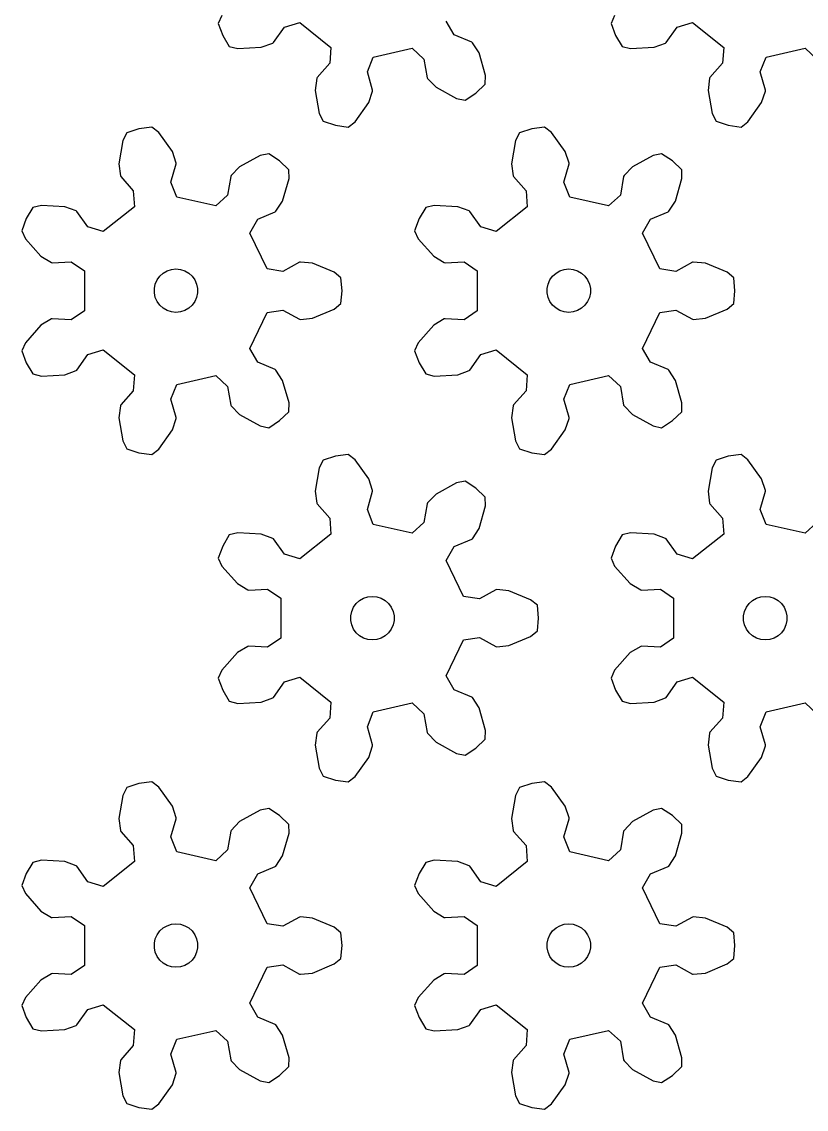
# Model space of a CAD drawing. Extents: x 0 to 212, y 0 to 226.
# Drawn here: x 0 to 54.1, y 0 to 75 of the extents above; entities that cross this region are included whole.
import ezdxf

# ---------------------------------------------------------------- set-up
doc = ezdxf.new("R2010")
doc.units = 0

msp = doc.modelspace()

# ---------------------------------------------------------------- linework, layer by layer
for p, q in [((13.798, 75.447), (13.548, 74.898)), ((29.828, 74.099), (29.278, 75.058)), ((40.894, 75.447), (40.644, 74.898)), ((13.548, 74.898), (13.86, 74.066)), ((17.355, 73.571), (18.114, 74.635)), ((18.114, 74.635), (19.171, 74.958)), ((19.171, 74.958), (21.322, 73.242)), ((40.644, 74.898), (40.956, 74.066)), ((44.451, 73.571), (45.21, 74.635)), ((45.21, 74.635), (46.267, 74.958)), ((46.267, 74.958), (48.418, 73.242)), ((13.86, 74.066), (14.316, 73.303)), ((16.519, 73.244), (17.307, 73.534)), ((17.307, 73.534), (17.355, 73.571)), ((31.034, 73.596), (29.828, 74.099)), ((31.081, 73.558), (31.034, 73.596)), ((31.539, 72.854), (31.081, 73.558)), ((40.956, 74.066), (41.412, 73.303)), ((43.615, 73.244), (44.403, 73.534)), ((44.403, 73.534), (44.451, 73.571)), ((14.316, 73.303), (14.902, 73.157)), ((14.902, 73.157), (16.519, 73.244)), ((21.322, 73.242), (21.243, 72.14)), ((24.249, 72.574), (26.931, 73.186)), ((26.931, 73.186), (27.744, 72.437)), ((31.984, 71.297), (31.539, 72.854)), ((41.412, 73.303), (41.997, 73.157)), ((41.997, 73.157), (43.615, 73.244)), ((48.418, 73.242), (48.339, 72.14)), ((51.345, 72.574), (54.027, 73.186)), ((54.027, 73.186), (54.839, 72.437)), ((21.243, 72.14), (20.374, 71.163)), ((23.842, 71.547), (24.249, 72.574)), ((27.744, 72.437), (27.965, 71.149)), ((48.339, 72.14), (47.47, 71.163)), ((50.938, 71.547), (51.345, 72.574)), ((24.201, 70.29), (23.842, 71.547)), ((31.972, 70.693), (31.984, 71.297)), ((51.297, 70.29), (50.938, 71.547)), ((20.349, 71.108), (20.241, 70.275)), ((20.374, 71.163), (20.349, 71.108)), ((27.965, 71.149), (27.993, 71.095)), ((27.993, 71.095), (28.577, 70.492)), ((31.329, 70.079), (31.972, 70.693)), ((47.445, 71.108), (47.337, 70.275)), ((47.47, 71.163), (47.445, 71.108)), ((20.241, 70.275), (20.516, 68.679)), ((23.935, 69.432), (24.2, 70.23)), ((24.2, 70.23), (24.201, 70.29)), ((28.577, 70.492), (29.996, 69.711)), ((30.587, 69.589), (31.329, 70.079)), ((47.337, 70.275), (47.612, 68.679)), ((51.031, 69.432), (51.295, 70.23)), ((51.295, 70.23), (51.297, 70.29)), ((22.995, 68.113), (23.935, 69.432)), ((29.996, 69.711), (30.587, 69.589)), ((50.091, 68.113), (51.031, 69.432)), ((20.516, 68.679), (20.789, 68.141)), ((47.612, 68.679), (47.885, 68.141)), ((8.087, 67.628), (7.241, 67.353)), ((8.967, 67.747), (8.087, 67.628)), ((9.447, 67.38), (8.967, 67.747)), ((20.789, 68.141), (21.635, 67.866)), ((21.635, 67.866), (22.515, 67.747)), ((22.515, 67.747), (22.995, 68.113)), ((35.182, 67.628), (34.337, 67.353)), ((36.063, 67.747), (35.182, 67.628)), ((36.543, 67.38), (36.063, 67.747)), ((47.885, 68.141), (48.73, 67.866)), ((48.73, 67.866), (49.611, 67.747)), ((49.611, 67.747), (50.091, 68.113)), ((6.968, 66.815), (6.693, 65.218)), ((7.241, 67.353), (6.968, 66.815)), ((10.387, 66.061), (9.447, 67.38)), ((34.064, 66.815), (33.789, 65.218)), ((34.337, 67.353), (34.064, 66.815)), ((37.483, 66.061), (36.543, 67.38)), ((10.652, 65.264), (10.387, 66.061)), ((37.748, 65.264), (37.483, 66.061)), ((10.653, 65.204), (10.652, 65.264)), ((16.448, 65.782), (15.029, 65.002)), ((17.04, 65.904), (16.448, 65.782)), ((17.781, 65.415), (17.04, 65.904)), ((18.424, 64.801), (17.781, 65.415)), ((37.749, 65.204), (37.748, 65.264)), ((43.544, 65.782), (42.125, 65.002)), ((44.135, 65.904), (43.544, 65.782)), ((44.877, 65.415), (44.135, 65.904)), ((45.519, 64.801), (44.877, 65.415)), ((6.693, 65.218), (6.801, 64.385)), ((10.294, 63.947), (10.653, 65.204)), ((15.029, 65.002), (14.445, 64.398)), ((18.436, 64.197), (18.424, 64.801)), ((33.789, 65.218), (33.897, 64.385)), ((37.39, 63.947), (37.749, 65.204)), ((42.125, 65.002), (41.541, 64.398)), ((45.532, 64.197), (45.519, 64.801)), ((6.801, 64.385), (6.826, 64.331)), ((6.826, 64.331), (7.695, 63.354)), ((10.701, 62.92), (10.294, 63.947)), ((14.418, 64.345), (14.196, 63.056)), ((14.445, 64.398), (14.418, 64.345)), ((17.991, 62.64), (18.436, 64.197)), ((33.897, 64.385), (33.922, 64.331)), ((33.922, 64.331), (34.791, 63.354)), ((37.797, 62.92), (37.39, 63.947)), ((41.513, 64.345), (41.291, 63.056)), ((41.541, 64.398), (41.513, 64.345)), ((45.087, 62.64), (45.532, 64.197)), ((7.695, 63.354), (7.774, 62.252)), ((14.196, 63.056), (13.383, 62.307)), ((34.791, 63.354), (34.87, 62.252)), ((41.291, 63.056), (40.479, 62.307)), ((1.354, 62.337), (0.768, 62.191)), ((2.971, 62.25), (1.354, 62.337)), ((13.383, 62.307), (10.701, 62.92)), ((17.533, 61.936), (17.991, 62.64)), ((28.45, 62.337), (27.864, 62.191)), ((30.067, 62.25), (28.45, 62.337)), ((40.479, 62.307), (37.797, 62.92)), ((44.629, 61.936), (45.087, 62.64)), ((0.768, 62.191), (0.312, 61.428)), ((3.759, 61.96), (2.971, 62.25)), ((3.807, 61.923), (3.759, 61.96)), ((4.566, 60.858), (3.807, 61.923)), ((7.774, 62.252), (5.623, 60.536)), ((16.28, 61.394), (17.487, 61.897)), ((17.487, 61.897), (17.533, 61.936)), ((27.864, 62.191), (27.408, 61.428)), ((30.855, 61.96), (30.067, 62.25)), ((30.903, 61.923), (30.855, 61.96)), ((31.662, 60.858), (30.903, 61.923)), ((34.87, 62.252), (32.719, 60.536)), ((43.376, 61.394), (44.582, 61.897)), ((44.582, 61.897), (44.629, 61.936)), ((0.312, 61.428), (0, 60.596)), ((5.623, 60.536), (4.566, 60.858)), ((15.73, 60.436), (16.28, 61.394)), ((27.408, 61.428), (27.096, 60.596)), ((32.719, 60.536), (31.662, 60.858)), ((42.826, 60.436), (43.376, 61.394)), ((0, 60.596), (0.251, 60.046)), ((0.251, 60.046), (1.327, 58.836)), ((16.924, 57.957), (15.73, 60.436)), ((27.096, 60.596), (27.346, 60.046)), ((27.346, 60.046), (28.423, 58.836)), ((44.02, 57.957), (42.826, 60.436)), ((1.327, 58.836), (2.046, 58.401)), ((28.423, 58.836), (29.141, 58.401)), ((2.046, 58.401), (2.104, 58.386)), ((2.104, 58.386), (3.41, 58.457)), ((3.41, 58.457), (4.32, 57.831)), ((4.32, 57.831), (4.32, 55.08)), ((9.755, 57.669), (10.027, 57.826)), ((10.027, 57.826), (10.325, 57.923)), ((10.325, 57.923), (10.637, 57.956)), ((10.637, 57.956), (10.948, 57.923)), ((10.948, 57.923), (11.247, 57.826)), ((11.247, 57.826), (11.518, 57.669)), ((18.016, 57.789), (16.924, 57.957)), ((19.162, 58.418), (18.016, 57.789)), ((19.221, 58.431), (19.162, 58.418)), ((20.057, 58.35), (19.221, 58.431)), ((21.552, 57.727), (20.057, 58.35)), ((29.141, 58.401), (29.2, 58.386)), ((29.2, 58.386), (30.505, 58.457)), ((30.505, 58.457), (31.416, 57.831)), ((31.416, 57.831), (31.416, 55.08)), ((36.851, 57.669), (37.122, 57.826)), ((37.122, 57.826), (37.421, 57.923)), ((37.421, 57.923), (37.732, 57.956)), ((37.732, 57.956), (38.044, 57.923)), ((38.044, 57.923), (38.342, 57.826)), ((38.342, 57.826), (38.614, 57.669)), ((45.112, 57.789), (44.02, 57.957)), ((46.258, 58.418), (45.112, 57.789)), ((46.317, 58.431), (46.258, 58.418)), ((47.153, 58.35), (46.317, 58.431)), ((48.648, 57.727), (47.153, 58.35)), ((9.21, 56.919), (9.338, 57.206)), ((9.338, 57.206), (9.522, 57.459)), ((9.522, 57.459), (9.755, 57.669)), ((11.518, 57.669), (11.751, 57.459)), ((11.751, 57.459), (11.936, 57.206)), ((11.936, 57.206), (12.063, 56.919)), ((22.016, 57.341), (21.552, 57.727)), ((22.096, 56.456), (22.016, 57.341)), ((36.306, 56.919), (36.433, 57.206)), ((36.433, 57.206), (36.618, 57.459)), ((36.618, 57.459), (36.851, 57.669)), ((38.614, 57.669), (38.847, 57.459)), ((38.847, 57.459), (39.031, 57.206)), ((39.031, 57.206), (39.159, 56.919)), ((49.112, 57.341), (48.648, 57.727)), ((49.192, 56.456), (49.112, 57.341)), ((9.145, 56.613), (9.21, 56.919)), ((9.145, 56.299), (9.145, 56.613)), ((9.21, 55.992), (9.145, 56.299)), ((12.063, 56.919), (12.128, 56.613)), ((12.128, 56.299), (12.063, 55.992)), ((12.128, 56.613), (12.128, 56.299)), ((22.016, 55.571), (22.096, 56.456)), ((36.241, 56.613), (36.306, 56.919)), ((36.241, 56.299), (36.241, 56.613)), ((36.306, 55.992), (36.241, 56.299)), ((39.159, 56.919), (39.224, 56.613)), ((39.224, 56.299), (39.159, 55.992)), ((39.224, 56.613), (39.224, 56.299)), ((49.112, 55.571), (49.192, 56.456)), ((9.338, 55.706), (9.21, 55.992)), ((9.522, 55.452), (9.338, 55.706)), ((11.936, 55.706), (11.751, 55.452)), ((12.063, 55.992), (11.936, 55.706)), ((21.552, 55.184), (22.016, 55.571)), ((36.433, 55.706), (36.306, 55.992)), ((36.618, 55.452), (36.433, 55.706)), ((39.031, 55.706), (38.847, 55.452)), ((39.159, 55.992), (39.031, 55.706)), ((48.648, 55.184), (49.112, 55.571)), ((4.32, 55.08), (3.41, 54.455)), ((9.755, 55.242), (9.522, 55.452)), ((10.027, 55.085), (9.755, 55.242)), ((10.325, 54.989), (10.027, 55.085)), ((10.637, 54.956), (10.325, 54.989)), ((10.948, 54.989), (10.637, 54.956)), ((11.247, 55.085), (10.948, 54.989)), ((11.518, 55.242), (11.247, 55.085)), ((11.751, 55.452), (11.518, 55.242)), ((15.73, 52.476), (16.924, 54.955)), ((16.924, 54.955), (18.016, 55.123)), ((18.016, 55.123), (19.162, 54.493)), ((20.057, 54.561), (21.552, 55.184)), ((31.416, 55.08), (30.505, 54.455)), ((36.851, 55.242), (36.618, 55.452)), ((37.122, 55.085), (36.851, 55.242)), ((37.421, 54.989), (37.122, 55.085)), ((37.732, 54.956), (37.421, 54.989)), ((38.044, 54.989), (37.732, 54.956)), ((38.342, 55.085), (38.044, 54.989)), ((38.614, 55.242), (38.342, 55.085)), ((38.847, 55.452), (38.614, 55.242)), ((42.826, 52.476), (44.02, 54.955)), ((44.02, 54.955), (45.112, 55.123)), ((45.112, 55.123), (46.258, 54.493)), ((47.153, 54.561), (48.648, 55.184)), ((1.327, 54.075), (0.251, 52.865)), ((2.046, 54.51), (1.327, 54.075)), ((2.104, 54.525), (2.046, 54.51)), ((3.41, 54.455), (2.104, 54.525)), ((19.162, 54.493), (19.221, 54.481)), ((19.221, 54.481), (20.057, 54.561)), ((28.423, 54.075), (27.346, 52.865)), ((29.141, 54.51), (28.423, 54.075)), ((29.2, 54.525), (29.141, 54.51)), ((30.505, 54.455), (29.2, 54.525)), ((46.258, 54.493), (46.317, 54.481)), ((46.317, 54.481), (47.153, 54.561)), ((0.251, 52.865), (0, 52.316)), ((27.346, 52.865), (27.096, 52.316)), ((0, 52.316), (0.312, 51.484)), ((3.807, 50.988), (4.566, 52.053)), ((4.566, 52.053), (5.623, 52.375)), ((5.623, 52.375), (7.774, 50.66)), ((16.28, 51.517), (15.73, 52.476)), ((27.096, 52.316), (27.408, 51.484)), ((30.903, 50.988), (31.662, 52.053)), ((31.662, 52.053), (32.719, 52.375)), ((32.719, 52.375), (34.87, 50.66)), ((43.376, 51.517), (42.826, 52.476)), ((0.312, 51.484), (0.768, 50.721)), ((17.487, 51.014), (16.28, 51.517)), ((17.533, 50.976), (17.487, 51.014)), ((27.408, 51.484), (27.864, 50.721)), ((44.582, 51.014), (43.376, 51.517)), ((44.629, 50.976), (44.582, 51.014)), ((0.768, 50.721), (1.354, 50.574)), ((1.354, 50.574), (2.971, 50.661)), ((2.971, 50.661), (3.759, 50.952)), ((3.759, 50.952), (3.807, 50.988)), ((7.774, 50.66), (7.695, 49.558)), ((10.701, 49.992), (13.383, 50.604)), ((13.383, 50.604), (14.196, 49.855)), ((17.991, 50.272), (17.533, 50.976)), ((18.436, 48.714), (17.991, 50.272)), ((27.864, 50.721), (28.45, 50.574)), ((28.45, 50.574), (30.067, 50.661)), ((30.067, 50.661), (30.855, 50.952)), ((30.855, 50.952), (30.903, 50.988)), ((34.87, 50.66), (34.791, 49.558)), ((37.797, 49.992), (40.479, 50.604)), ((40.479, 50.604), (41.291, 49.855)), ((45.087, 50.272), (44.629, 50.976)), ((45.532, 48.714), (45.087, 50.272)), ((7.695, 49.558), (6.826, 48.581)), ((10.294, 48.965), (10.701, 49.992)), ((14.196, 49.855), (14.418, 48.567)), ((34.791, 49.558), (33.922, 48.581)), ((37.39, 48.965), (37.797, 49.992)), ((41.291, 49.855), (41.513, 48.567)), ((10.653, 47.707), (10.294, 48.965)), ((37.749, 47.707), (37.39, 48.965)), ((6.801, 48.526), (6.693, 47.693)), ((6.826, 48.581), (6.801, 48.526)), ((14.418, 48.567), (14.445, 48.513)), ((14.445, 48.513), (15.029, 47.909)), ((17.781, 47.497), (18.424, 48.111)), ((18.424, 48.111), (18.436, 48.714)), ((33.897, 48.526), (33.789, 47.693)), ((33.922, 48.581), (33.897, 48.526)), ((41.513, 48.567), (41.541, 48.513)), ((41.541, 48.513), (42.125, 47.909)), ((44.877, 47.497), (45.519, 48.111)), ((45.519, 48.111), (45.532, 48.714)), ((6.693, 47.693), (6.968, 46.097)), ((10.387, 46.85), (10.652, 47.647)), ((10.652, 47.647), (10.653, 47.707)), ((15.029, 47.909), (16.448, 47.129)), ((17.04, 47.007), (17.781, 47.497)), ((33.789, 47.693), (34.064, 46.097)), ((37.483, 46.85), (37.748, 47.647)), ((37.748, 47.647), (37.749, 47.707)), ((42.125, 47.909), (43.544, 47.129)), ((44.135, 47.007), (44.877, 47.497)), ((9.447, 45.531), (10.387, 46.85)), ((16.448, 47.129), (17.04, 47.007)), ((36.543, 45.531), (37.483, 46.85)), ((43.544, 47.129), (44.135, 47.007)), ((6.968, 46.097), (7.241, 45.559)), ((34.064, 46.097), (34.337, 45.559)), ((7.241, 45.559), (8.087, 45.284)), ((8.087, 45.284), (8.967, 45.165)), ((8.967, 45.165), (9.447, 45.531)), ((21.635, 45.045), (20.789, 44.771)), ((22.515, 45.165), (21.635, 45.045)), ((22.995, 44.798), (22.515, 45.165)), ((34.337, 45.559), (35.182, 45.284)), ((35.182, 45.284), (36.063, 45.165)), ((36.063, 45.165), (36.543, 45.531)), ((48.73, 45.045), (47.885, 44.771)), ((49.611, 45.165), (48.73, 45.045)), ((50.091, 44.798), (49.611, 45.165)), ((20.789, 44.771), (20.516, 44.232)), ((23.935, 43.479), (22.995, 44.798)), ((47.885, 44.771), (47.612, 44.232)), ((51.031, 43.479), (50.091, 44.798)), ((20.516, 44.232), (20.241, 42.636)), ((47.612, 44.232), (47.337, 42.636)), ((24.2, 42.682), (23.935, 43.479)), ((29.996, 43.2), (28.577, 42.42)), ((30.587, 43.322), (29.996, 43.2)), ((31.329, 42.833), (30.587, 43.322)), ((31.972, 42.218), (31.329, 42.833)), ((51.295, 42.682), (51.031, 43.479)), ((20.241, 42.636), (20.349, 41.803)), ((23.842, 41.365), (24.201, 42.622)), ((24.201, 42.622), (24.2, 42.682)), ((28.577, 42.42), (27.993, 41.816)), ((31.984, 41.615), (31.972, 42.218)), ((47.337, 42.636), (47.445, 41.803)), ((50.938, 41.365), (51.297, 42.622)), ((51.297, 42.622), (51.295, 42.682)), ((20.349, 41.803), (20.374, 41.748)), ((20.374, 41.748), (21.243, 40.771)), ((24.249, 40.337), (23.842, 41.365)), ((27.965, 41.763), (27.744, 40.474)), ((27.993, 41.816), (27.965, 41.763)), ((31.539, 40.057), (31.984, 41.615)), ((47.445, 41.803), (47.47, 41.748)), ((47.47, 41.748), (48.339, 40.771)), ((51.345, 40.337), (50.938, 41.365)), ((21.243, 40.771), (21.322, 39.669)), ((48.339, 40.771), (48.418, 39.669)), ((14.902, 39.755), (14.316, 39.608)), ((16.519, 39.668), (14.902, 39.755)), ((26.931, 39.725), (24.249, 40.337)), ((27.744, 40.474), (26.931, 39.725)), ((31.081, 39.354), (31.539, 40.057)), ((41.997, 39.755), (41.412, 39.608)), ((43.615, 39.668), (41.997, 39.755)), ((54.027, 39.725), (51.345, 40.337)), ((54.839, 40.474), (54.027, 39.725)), ((14.316, 39.608), (13.86, 38.845)), ((17.307, 39.377), (16.519, 39.668)), ((17.355, 39.341), (17.307, 39.377)), ((18.114, 38.276), (17.355, 39.341)), ((21.322, 39.669), (19.171, 37.954)), ((29.828, 38.812), (31.034, 39.315)), ((31.034, 39.315), (31.081, 39.354)), ((41.412, 39.608), (40.956, 38.845)), ((44.403, 39.377), (43.615, 39.668)), ((44.451, 39.341), (44.403, 39.377)), ((45.21, 38.276), (44.451, 39.341)), ((48.418, 39.669), (46.267, 37.954)), ((13.86, 38.845), (13.548, 38.013)), ((19.171, 37.954), (18.114, 38.276)), ((29.278, 37.853), (29.828, 38.812)), ((40.956, 38.845), (40.644, 38.013)), ((46.267, 37.954), (45.21, 38.276)), ((13.548, 38.013), (13.798, 37.464)), ((30.472, 35.374), (29.278, 37.853)), ((40.644, 38.013), (40.894, 37.464)), ((13.798, 37.464), (14.875, 36.254)), ((40.894, 37.464), (41.971, 36.254)), ((14.875, 36.254), (15.593, 35.819)), ((41.971, 36.254), (42.689, 35.819)), ((15.593, 35.819), (15.652, 35.804)), ((15.652, 35.804), (16.957, 35.874)), ((16.957, 35.874), (17.868, 35.249)), ((23.574, 35.244), (23.873, 35.341)), ((23.873, 35.341), (24.184, 35.373)), ((24.184, 35.373), (24.496, 35.341)), ((24.496, 35.341), (24.795, 35.244)), ((31.564, 35.206), (30.472, 35.374)), ((32.71, 35.836), (31.564, 35.206)), ((32.769, 35.848), (32.71, 35.836)), ((33.605, 35.768), (32.769, 35.848)), ((35.1, 35.145), (33.605, 35.768)), ((42.689, 35.819), (42.748, 35.804)), ((42.748, 35.804), (44.053, 35.874)), ((44.053, 35.874), (44.964, 35.249)), ((50.67, 35.244), (50.968, 35.341)), ((50.968, 35.341), (51.28, 35.373)), ((51.28, 35.373), (51.592, 35.341)), ((51.592, 35.341), (51.89, 35.244)), ((17.868, 35.249), (17.868, 32.498)), ((22.758, 34.337), (22.885, 34.623)), ((22.885, 34.623), (23.07, 34.877)), ((23.07, 34.877), (23.303, 35.087)), ((23.303, 35.087), (23.574, 35.244)), ((24.795, 35.244), (25.066, 35.087)), ((25.066, 35.087), (25.299, 34.877)), ((25.299, 34.877), (25.484, 34.623)), ((25.484, 34.623), (25.611, 34.337)), ((35.564, 34.759), (35.1, 35.145)), ((35.644, 33.873), (35.564, 34.759)), ((44.964, 35.249), (44.964, 32.498)), ((49.854, 34.337), (49.981, 34.623)), ((49.981, 34.623), (50.166, 34.877)), ((50.166, 34.877), (50.399, 35.087)), ((50.399, 35.087), (50.67, 35.244)), ((51.89, 35.244), (52.162, 35.087)), ((52.162, 35.087), (52.395, 34.877)), ((52.395, 34.877), (52.579, 34.623)), ((52.579, 34.623), (52.707, 34.337)), ((22.693, 34.03), (22.758, 34.337)), ((22.693, 33.717), (22.693, 34.03)), ((25.611, 34.337), (25.676, 34.03)), ((25.676, 34.03), (25.676, 33.717)), ((35.564, 32.988), (35.644, 33.873)), ((49.788, 34.03), (49.854, 34.337)), ((49.788, 33.717), (49.788, 34.03)), ((52.707, 34.337), (52.772, 34.03)), ((52.772, 34.03), (52.772, 33.717)), ((22.758, 33.41), (22.693, 33.717)), ((22.885, 33.123), (22.758, 33.41)), ((23.07, 32.87), (22.885, 33.123)), ((25.484, 33.123), (25.299, 32.87)), ((25.611, 33.41), (25.484, 33.123)), ((25.676, 33.717), (25.611, 33.41)), ((49.854, 33.41), (49.788, 33.717)), ((49.981, 33.123), (49.854, 33.41)), ((50.166, 32.87), (49.981, 33.123)), ((52.579, 33.123), (52.395, 32.87)), ((52.707, 33.41), (52.579, 33.123)), ((52.772, 33.717), (52.707, 33.41)), ((17.868, 32.498), (16.957, 31.872)), ((23.303, 32.66), (23.07, 32.87)), ((23.574, 32.503), (23.303, 32.66)), ((23.873, 32.406), (23.574, 32.503)), ((24.184, 32.373), (23.873, 32.406)), ((24.496, 32.406), (24.184, 32.373)), ((24.795, 32.503), (24.496, 32.406)), ((25.066, 32.66), (24.795, 32.503)), ((25.299, 32.87), (25.066, 32.66)), ((29.278, 29.893), (30.472, 32.372)), ((30.472, 32.372), (31.564, 32.541)), ((31.564, 32.541), (32.71, 31.911)), ((33.605, 31.979), (35.1, 32.602)), ((35.1, 32.602), (35.564, 32.988)), ((44.964, 32.498), (44.053, 31.872)), ((50.399, 32.66), (50.166, 32.87)), ((50.67, 32.503), (50.399, 32.66)), ((50.968, 32.406), (50.67, 32.503)), ((51.28, 32.373), (50.968, 32.406)), ((51.592, 32.406), (51.28, 32.373)), ((51.89, 32.503), (51.592, 32.406)), ((52.162, 32.66), (51.89, 32.503)), ((52.395, 32.87), (52.162, 32.66)), ((15.593, 31.928), (14.875, 31.493)), ((15.652, 31.943), (15.593, 31.928)), ((16.957, 31.872), (15.652, 31.943)), ((32.71, 31.911), (32.769, 31.899)), ((32.769, 31.899), (33.605, 31.979)), ((42.689, 31.928), (41.971, 31.493)), ((42.748, 31.943), (42.689, 31.928)), ((44.053, 31.872), (42.748, 31.943)), ((14.875, 31.493), (13.798, 30.283)), ((41.971, 31.493), (40.894, 30.283)), ((13.798, 30.283), (13.548, 29.734)), ((40.894, 30.283), (40.644, 29.734)), ((13.548, 29.734), (13.86, 28.901)), ((17.355, 28.406), (18.114, 29.471)), ((18.114, 29.471), (19.171, 29.793)), ((19.171, 29.793), (21.322, 28.077)), ((29.828, 28.935), (29.278, 29.893)), ((40.644, 29.734), (40.956, 28.901)), ((44.451, 28.406), (45.21, 29.471)), ((45.21, 29.471), (46.267, 29.793)), ((46.267, 29.793), (48.418, 28.077)), ((13.86, 28.901), (14.316, 28.139)), ((31.034, 28.432), (29.828, 28.935)), ((40.956, 28.901), (41.412, 28.139)), ((14.316, 28.139), (14.902, 27.992)), ((14.902, 27.992), (16.519, 28.079)), ((16.519, 28.079), (17.307, 28.37)), ((17.307, 28.37), (17.355, 28.406)), ((21.322, 28.077), (21.243, 26.975)), ((24.249, 27.409), (26.931, 28.022)), ((26.931, 28.022), (27.744, 27.273)), ((31.081, 28.393), (31.034, 28.432)), ((31.539, 27.69), (31.081, 28.393)), ((41.412, 28.139), (41.997, 27.992)), ((41.997, 27.992), (43.615, 28.079)), ((43.615, 28.079), (44.403, 28.37)), ((44.403, 28.37), (44.451, 28.406)), ((48.418, 28.077), (48.339, 26.975)), ((51.345, 27.409), (54.027, 28.022)), ((54.027, 28.022), (54.839, 27.273)), ((23.842, 26.382), (24.249, 27.409)), ((27.744, 27.273), (27.965, 25.984)), ((31.984, 26.132), (31.539, 27.69)), ((50.938, 26.382), (51.345, 27.409)), ((21.243, 26.975), (20.374, 25.999)), ((24.201, 25.125), (23.842, 26.382)), ((48.339, 26.975), (47.47, 25.999)), ((51.297, 25.125), (50.938, 26.382)), ((20.349, 25.944), (20.241, 25.111)), ((20.374, 25.999), (20.349, 25.944)), ((27.965, 25.984), (27.993, 25.931)), ((27.993, 25.931), (28.577, 25.327)), ((31.329, 24.914), (31.972, 25.528)), ((31.972, 25.528), (31.984, 26.132)), ((47.445, 25.944), (47.337, 25.111)), ((47.47, 25.999), (47.445, 25.944)), ((20.241, 25.111), (20.516, 23.515)), ((23.935, 24.268), (24.2, 25.065)), ((24.2, 25.065), (24.201, 25.125)), ((28.577, 25.327), (29.996, 24.547)), ((30.587, 24.425), (31.329, 24.914)), ((47.337, 25.111), (47.612, 23.515)), ((51.031, 24.268), (51.295, 25.065)), ((51.295, 25.065), (51.297, 25.125)), ((22.995, 22.949), (23.935, 24.268)), ((29.996, 24.547), (30.587, 24.425)), ((50.091, 22.949), (51.031, 24.268)), ((20.516, 23.515), (20.789, 22.976)), ((47.612, 23.515), (47.885, 22.976)), ((8.967, 22.582), (8.087, 22.463)), ((9.447, 22.216), (8.967, 22.582)), ((20.789, 22.976), (21.635, 22.702)), ((21.635, 22.702), (22.515, 22.582)), ((22.515, 22.582), (22.995, 22.949)), ((36.063, 22.582), (35.182, 22.463)), ((36.543, 22.216), (36.063, 22.582)), ((47.885, 22.976), (48.73, 22.702)), ((48.73, 22.702), (49.611, 22.582)), ((49.611, 22.582), (50.091, 22.949)), ((7.241, 22.188), (6.968, 21.65)), ((8.087, 22.463), (7.241, 22.188)), ((10.387, 20.897), (9.447, 22.216)), ((34.337, 22.188), (34.064, 21.65)), ((35.182, 22.463), (34.337, 22.188)), ((37.483, 20.897), (36.543, 22.216)), ((6.968, 21.65), (6.693, 20.054)), ((34.064, 21.65), (33.789, 20.054)), ((10.652, 20.1), (10.387, 20.897)), ((16.448, 20.618), (15.029, 19.838)), ((17.04, 20.74), (16.448, 20.618)), ((17.781, 20.25), (17.04, 20.74)), ((37.748, 20.1), (37.483, 20.897)), ((43.544, 20.618), (42.125, 19.838)), ((44.135, 20.74), (43.544, 20.618)), ((44.877, 20.25), (44.135, 20.74)), ((6.693, 20.054), (6.801, 19.221)), ((10.294, 18.782), (10.653, 20.039)), ((10.653, 20.039), (10.652, 20.1)), ((15.029, 19.838), (14.445, 19.234)), ((18.424, 19.636), (17.781, 20.25)), ((18.436, 19.032), (18.424, 19.636)), ((33.789, 20.054), (33.897, 19.221)), ((37.39, 18.782), (37.749, 20.039)), ((37.749, 20.039), (37.748, 20.1)), ((42.125, 19.838), (41.541, 19.234)), ((45.519, 19.636), (44.877, 20.25)), ((45.532, 19.032), (45.519, 19.636)), ((6.801, 19.221), (6.826, 19.166)), ((6.826, 19.166), (7.695, 18.189)), ((10.701, 17.755), (10.294, 18.782)), ((14.418, 19.18), (14.196, 17.892)), ((14.445, 19.234), (14.418, 19.18)), ((17.991, 17.475), (18.436, 19.032)), ((33.897, 19.221), (33.922, 19.166)), ((33.922, 19.166), (34.791, 18.189)), ((37.797, 17.755), (37.39, 18.782)), ((41.513, 19.18), (41.291, 17.892)), ((41.541, 19.234), (41.513, 19.18)), ((45.087, 17.475), (45.532, 19.032)), ((7.695, 18.189), (7.774, 17.087)), ((34.791, 18.189), (34.87, 17.087)), ((13.383, 17.143), (10.701, 17.755)), ((14.196, 17.892), (13.383, 17.143)), ((17.533, 16.771), (17.991, 17.475)), ((40.479, 17.143), (37.797, 17.755)), ((41.291, 17.892), (40.479, 17.143)), ((44.629, 16.771), (45.087, 17.475)), ((0.768, 17.026), (0.312, 16.263)), ((1.354, 17.173), (0.768, 17.026)), ((2.971, 17.085), (1.354, 17.173)), ((3.759, 16.795), (2.971, 17.085)), ((3.807, 16.758), (3.759, 16.795)), ((4.566, 15.694), (3.807, 16.758)), ((7.774, 17.087), (5.623, 15.372)), ((16.28, 16.23), (17.487, 16.733)), ((17.487, 16.733), (17.533, 16.771)), ((27.864, 17.026), (27.408, 16.263)), ((28.45, 17.173), (27.864, 17.026)), ((30.067, 17.085), (28.45, 17.173)), ((30.855, 16.795), (30.067, 17.085)), ((30.903, 16.758), (30.855, 16.795)), ((31.662, 15.694), (30.903, 16.758)), ((34.87, 17.087), (32.719, 15.372)), ((43.376, 16.23), (44.582, 16.733)), ((44.582, 16.733), (44.629, 16.771)), ((0.312, 16.263), (0, 15.431)), ((15.73, 15.271), (16.28, 16.23)), ((27.408, 16.263), (27.096, 15.431)), ((42.826, 15.271), (43.376, 16.23)), ((0, 15.431), (0.251, 14.882)), ((5.623, 15.372), (4.566, 15.694)), ((16.924, 12.792), (15.73, 15.271)), ((27.096, 15.431), (27.346, 14.882)), ((32.719, 15.372), (31.662, 15.694)), ((44.02, 12.792), (42.826, 15.271)), ((0.251, 14.882), (1.327, 13.672)), ((27.346, 14.882), (28.423, 13.672)), ((1.327, 13.672), (2.046, 13.236)), ((28.423, 13.672), (29.141, 13.236)), ((2.046, 13.236), (2.104, 13.222)), ((2.104, 13.222), (3.41, 13.292)), ((3.41, 13.292), (4.32, 12.667)), ((10.027, 12.661), (10.325, 12.758)), ((10.325, 12.758), (10.637, 12.791)), ((10.637, 12.791), (10.948, 12.758)), ((10.948, 12.758), (11.247, 12.661)), ((18.016, 12.624), (16.924, 12.792)), ((19.162, 13.254), (18.016, 12.624)), ((19.221, 13.266), (19.162, 13.254)), ((20.057, 13.186), (19.221, 13.266)), ((21.552, 12.563), (20.057, 13.186)), ((29.141, 13.236), (29.2, 13.222)), ((29.2, 13.222), (30.505, 13.292)), ((30.505, 13.292), (31.416, 12.667)), ((37.122, 12.661), (37.421, 12.758)), ((37.421, 12.758), (37.732, 12.791)), ((37.732, 12.791), (38.044, 12.758)), ((38.044, 12.758), (38.342, 12.661)), ((45.112, 12.624), (44.02, 12.792)), ((46.258, 13.254), (45.112, 12.624)), ((46.317, 13.266), (46.258, 13.254)), ((47.153, 13.186), (46.317, 13.266)), ((48.648, 12.563), (47.153, 13.186)), ((4.32, 12.667), (4.32, 9.915)), ((9.21, 11.755), (9.338, 12.041)), ((9.338, 12.041), (9.522, 12.295)), ((9.522, 12.295), (9.755, 12.505)), ((9.755, 12.505), (10.027, 12.661)), ((11.247, 12.661), (11.518, 12.505)), ((11.518, 12.505), (11.751, 12.295)), ((11.751, 12.295), (11.936, 12.041)), ((11.936, 12.041), (12.063, 11.755)), ((22.016, 12.176), (21.552, 12.563)), ((22.096, 11.291), (22.016, 12.176)), ((31.416, 12.667), (31.416, 9.915)), ((36.306, 11.755), (36.433, 12.041)), ((36.433, 12.041), (36.618, 12.295)), ((36.618, 12.295), (36.851, 12.505)), ((36.851, 12.505), (37.122, 12.661)), ((38.342, 12.661), (38.614, 12.505)), ((38.614, 12.505), (38.847, 12.295)), ((38.847, 12.295), (39.031, 12.041)), ((39.031, 12.041), (39.159, 11.755)), ((49.112, 12.176), (48.648, 12.563)), ((49.192, 11.291), (49.112, 12.176)), ((9.145, 11.448), (9.21, 11.755)), ((9.145, 11.134), (9.145, 11.448)), ((12.063, 11.755), (12.128, 11.448)), ((12.128, 11.448), (12.128, 11.134)), ((22.016, 10.406), (22.096, 11.291)), ((36.241, 11.448), (36.306, 11.755)), ((36.241, 11.134), (36.241, 11.448)), ((39.159, 11.755), (39.224, 11.448)), ((39.224, 11.448), (39.224, 11.134)), ((49.112, 10.406), (49.192, 11.291)), ((9.21, 10.828), (9.145, 11.134)), ((9.338, 10.541), (9.21, 10.828)), ((9.522, 10.287), (9.338, 10.541)), ((11.936, 10.541), (11.751, 10.287)), ((12.063, 10.828), (11.936, 10.541)), ((12.128, 11.134), (12.063, 10.828)), ((36.306, 10.828), (36.241, 11.134)), ((36.433, 10.541), (36.306, 10.828)), ((36.618, 10.287), (36.433, 10.541)), ((39.031, 10.541), (38.847, 10.287)), ((39.159, 10.828), (39.031, 10.541)), ((39.224, 11.134), (39.159, 10.828)), ((4.32, 9.915), (3.41, 9.29)), ((9.755, 10.078), (9.522, 10.287)), ((10.027, 9.921), (9.755, 10.078)), ((10.325, 9.824), (10.027, 9.921)), ((10.637, 9.791), (10.325, 9.824)), ((10.948, 9.824), (10.637, 9.791)), ((11.247, 9.921), (10.948, 9.824)), ((11.518, 10.078), (11.247, 9.921)), ((11.751, 10.287), (11.518, 10.078)), ((15.73, 7.311), (16.924, 9.79)), ((16.924, 9.79), (18.016, 9.958)), ((18.016, 9.958), (19.162, 9.328)), ((20.057, 9.397), (21.552, 10.02)), ((21.552, 10.02), (22.016, 10.406)), ((31.416, 9.915), (30.505, 9.29)), ((36.851, 10.078), (36.618, 10.287)), ((37.122, 9.921), (36.851, 10.078)), ((37.421, 9.824), (37.122, 9.921)), ((37.732, 9.791), (37.421, 9.824)), ((38.044, 9.824), (37.732, 9.791)), ((38.342, 9.921), (38.044, 9.824)), ((38.614, 10.078), (38.342, 9.921)), ((38.847, 10.287), (38.614, 10.078)), ((42.826, 7.311), (44.02, 9.79)), ((44.02, 9.79), (45.112, 9.958)), ((45.112, 9.958), (46.258, 9.328)), ((47.153, 9.397), (48.648, 10.02)), ((48.648, 10.02), (49.112, 10.406)), ((2.046, 9.346), (1.327, 8.911)), ((2.104, 9.36), (2.046, 9.346)), ((3.41, 9.29), (2.104, 9.36)), ((19.162, 9.328), (19.221, 9.316)), ((19.221, 9.316), (20.057, 9.397)), ((29.141, 9.346), (28.423, 8.911)), ((29.2, 9.36), (29.141, 9.346)), ((30.505, 9.29), (29.2, 9.36)), ((46.258, 9.328), (46.317, 9.316)), ((46.317, 9.316), (47.153, 9.397)), ((1.327, 8.911), (0.251, 7.701)), ((28.423, 8.911), (27.346, 7.701)), ((0.251, 7.701), (0, 7.151)), ((27.346, 7.701), (27.096, 7.151)), ((0, 7.151), (0.312, 6.319)), ((3.807, 5.824), (4.566, 6.888)), ((4.566, 6.888), (5.623, 7.211)), ((5.623, 7.211), (7.774, 5.495)), ((16.28, 6.353), (15.73, 7.311)), ((27.096, 7.151), (27.408, 6.319)), ((30.903, 5.824), (31.662, 6.888)), ((31.662, 6.888), (32.719, 7.211)), ((32.719, 7.211), (34.87, 5.495)), ((43.376, 6.353), (42.826, 7.311)), ((0.312, 6.319), (0.768, 5.556)), ((17.487, 5.849), (16.28, 6.353)), ((27.408, 6.319), (27.864, 5.556)), ((44.582, 5.849), (43.376, 6.353)), ((0.768, 5.556), (1.354, 5.41)), ((1.354, 5.41), (2.971, 5.497)), ((2.971, 5.497), (3.759, 5.787)), ((3.759, 5.787), (3.807, 5.824)), ((7.774, 5.495), (7.695, 4.393)), ((10.701, 4.827), (13.383, 5.439)), ((13.383, 5.439), (14.196, 4.691)), ((17.533, 5.811), (17.487, 5.849)), ((17.991, 5.107), (17.533, 5.811)), ((27.864, 5.556), (28.45, 5.41)), ((28.45, 5.41), (30.067, 5.497)), ((30.067, 5.497), (30.855, 5.787)), ((30.855, 5.787), (30.903, 5.824)), ((34.87, 5.495), (34.791, 4.393)), ((37.797, 4.827), (40.479, 5.439)), ((40.479, 5.439), (41.291, 4.691)), ((44.629, 5.811), (44.582, 5.849)), ((45.087, 5.107), (44.629, 5.811)), ((10.294, 3.8), (10.701, 4.827)), ((14.196, 4.691), (14.418, 3.402)), ((18.436, 3.55), (17.991, 5.107)), ((37.39, 3.8), (37.797, 4.827)), ((41.291, 4.691), (41.513, 3.402)), ((45.532, 3.55), (45.087, 5.107)), ((7.695, 4.393), (6.826, 3.416)), ((10.653, 2.543), (10.294, 3.8)), ((34.791, 4.393), (33.922, 3.416)), ((37.749, 2.543), (37.39, 3.8)), ((6.801, 3.362), (6.693, 2.529)), ((6.826, 3.416), (6.801, 3.362)), ((14.418, 3.402), (14.445, 3.348)), ((14.445, 3.348), (15.029, 2.745)), ((18.424, 2.946), (18.436, 3.55)), ((33.897, 3.362), (33.789, 2.529)), ((33.922, 3.416), (33.897, 3.362)), ((41.513, 3.402), (41.541, 3.348)), ((41.541, 3.348), (42.125, 2.745)), ((45.519, 2.946), (45.532, 3.55)), ((6.693, 2.529), (6.968, 0.932)), ((10.387, 1.685), (10.652, 2.483)), ((10.652, 2.483), (10.653, 2.543)), ((15.029, 2.745), (16.448, 1.964)), ((17.04, 1.842), (17.781, 2.332)), ((17.781, 2.332), (18.424, 2.946)), ((33.789, 2.529), (34.064, 0.932)), ((37.483, 1.685), (37.748, 2.483)), ((37.748, 2.483), (37.749, 2.543)), ((42.125, 2.745), (43.544, 1.964)), ((44.135, 1.842), (44.877, 2.332)), ((44.877, 2.332), (45.519, 2.946)), ((9.447, 0.366), (10.387, 1.685)), ((16.448, 1.964), (17.04, 1.842)), ((36.543, 0.366), (37.483, 1.685)), ((43.544, 1.964), (44.135, 1.842)), ((6.968, 0.932), (7.241, 0.394)), ((34.064, 0.932), (34.337, 0.394)), ((7.241, 0.394), (8.087, 0.119)), ((8.087, 0.119), (8.967, 0)), ((8.967, 0), (9.447, 0.366)), ((34.337, 0.394), (35.182, 0.119)), ((35.182, 0.119), (36.063, 0)), ((36.063, 0), (36.543, 0.366))]:
    msp.add_line(p, q)

doc.saveas('drawing.dxf')
